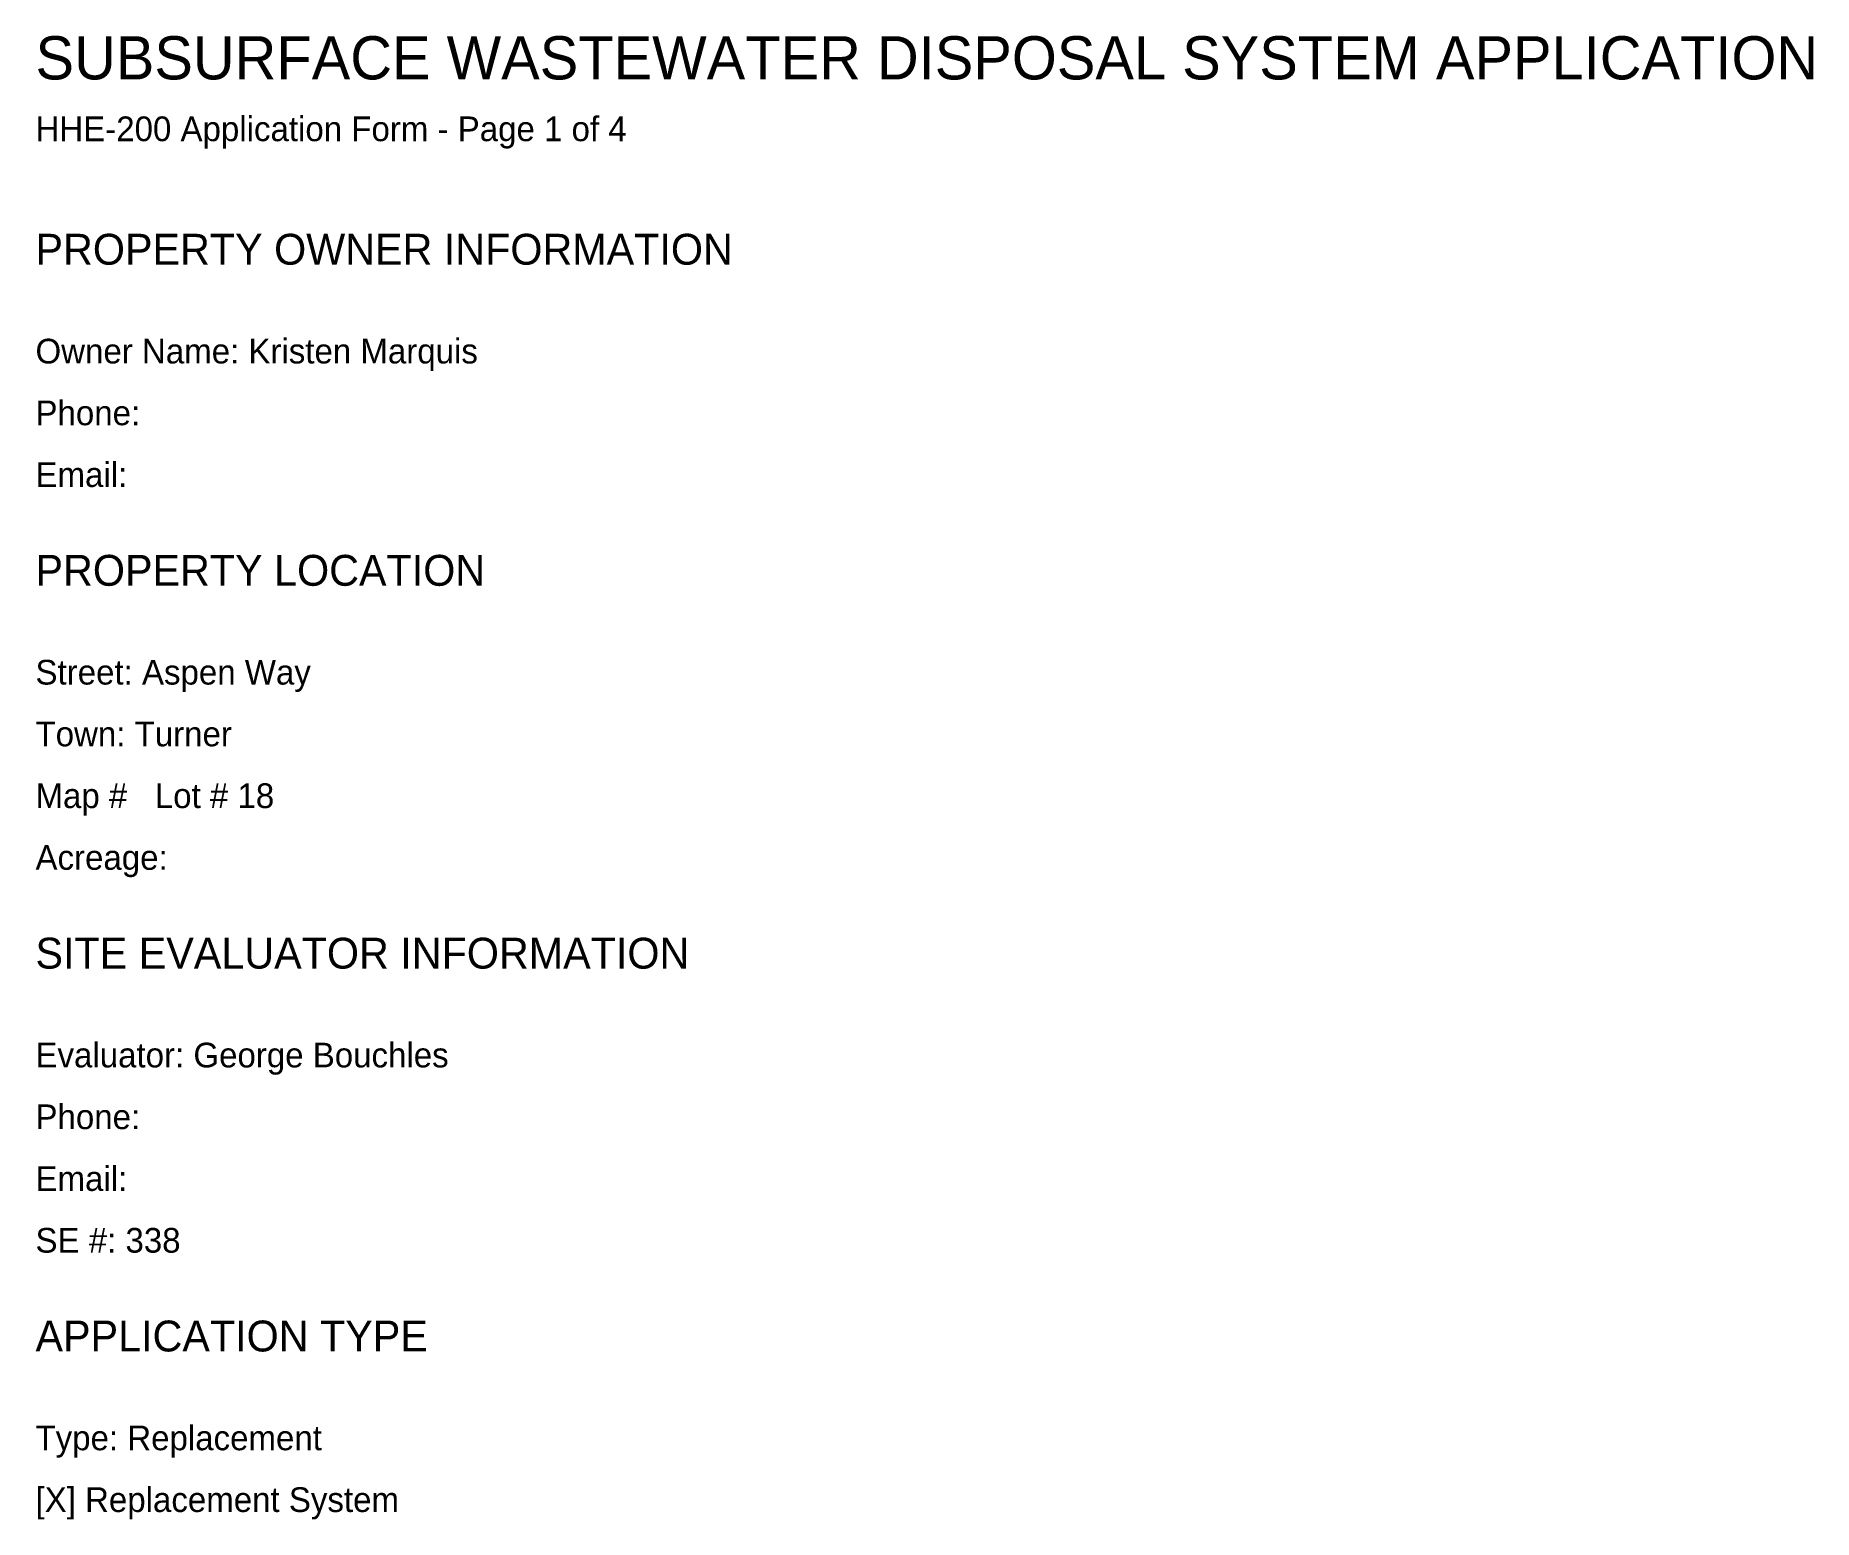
# Model space of a CAD drawing. Header units: metres. Extents: x 10 to 154, y 5 to 279.
# Drawn here: x 10 to 154, y 158.4 to 278.6 of the extents above; entities outside this region: 2.
import ezdxf

# ---------------------------------------------------------------- set-up
doc = ezdxf.new("R2010")
doc.units = ezdxf.units.M

msp = doc.modelspace()

# ---------------------------------------------------------------- texts
for s, height, p in [('SUBSURFACE WASTEWATER DISPOSAL SYSTEM APPLICATION', 3.5, (10, 275)), ('HHE-200 Application Form - Page 1 of 4', 2, (10, 270)), ('PROPERTY OWNER INFORMATION', 2.5, (10, 260)), ('Owner Name: Kristen Marquis', 2, (10, 252)), ('Phone: ', 2, (10, 247)), ('Email: ', 2, (10, 242)), ('PROPERTY LOCATION', 2.5, (10, 234)), ('Street: Aspen Way', 2, (10, 226)), ('Town: Turner', 2, (10, 221)), ('Map #   Lot # 18', 2, (10, 216)), ('Acreage: ', 2, (10, 211)), ('SITE EVALUATOR INFORMATION', 2.5, (10, 203)), ('Evaluator: George Bouchles', 2, (10, 195)), ('Phone: ', 2, (10, 190)), ('Email: ', 2, (10, 185)), ('SE #: 338', 2, (10, 180)), ('APPLICATION TYPE', 2.5, (10, 172)), ('Type: Replacement', 2, (10, 164)), ('[X] Replacement System', 2, (10, 159)), ('SITE EVALUATOR SIGNATURE / INITIALS: ___________', 2, (10, 10)), ('SE #: 338  Date: 3/1/2026', 2, (10, 5))]:
    msp.add_text(s, height=height).set_placement(p)

doc.saveas('drawing.dxf')
